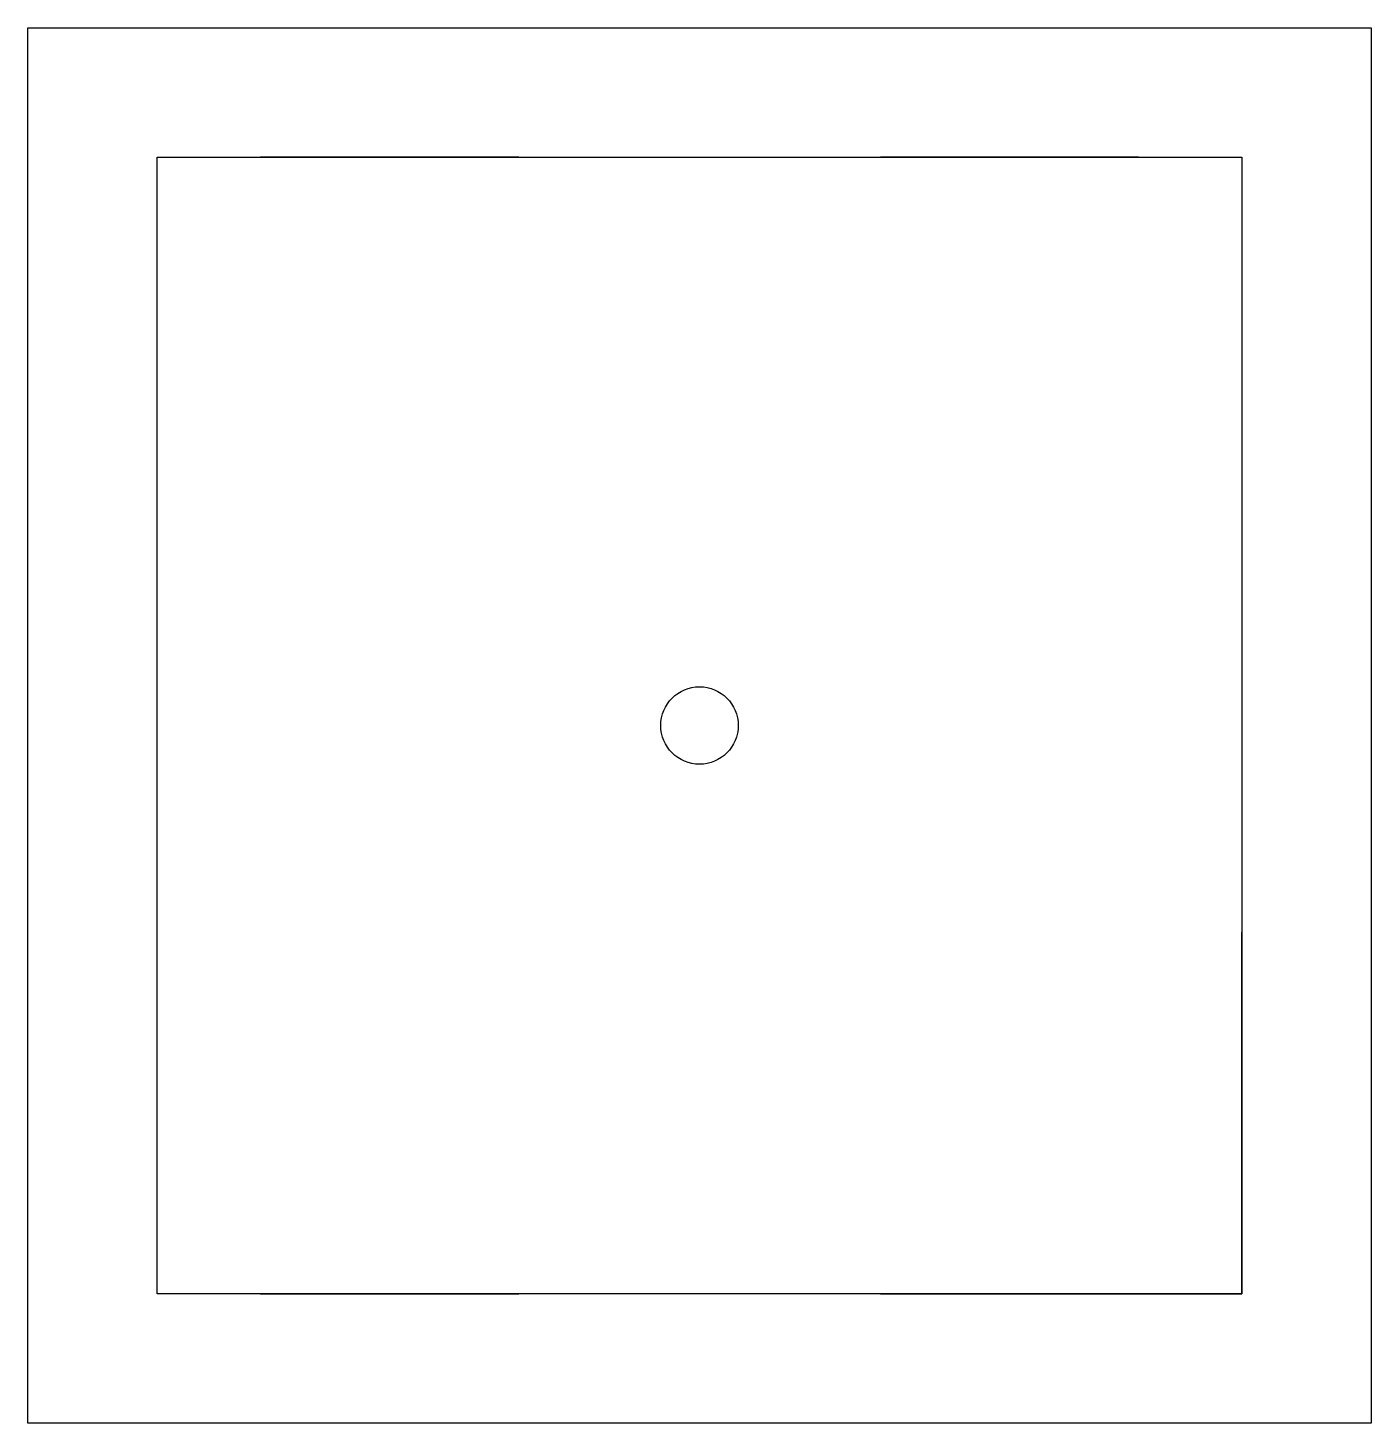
# Model space of a CAD drawing. Header units: millimetres. Extents: x -163 to 97, y -100 to 170.
import ezdxf

# ---------------------------------------------------------------- set-up
doc = ezdxf.new("R2010")
doc.units = ezdxf.units.MM

msp = doc.modelspace()

# ---------------------------------------------------------------- linework, layer by layer
for p, q in [((-68.14, 145.42), (-118.14, 145.42)), ((51.86, 145.42), (1.86, 145.42)), ((-138.14, 75.42), (-138.14, 125.42)), ((71.86, 125.42), (71.86, 75.42)), ((-138.14, -54.58), (-138.14, -4.58)), ((-118.14, -74.58), (-68.14, -74.58)), ((96.86, -89.58), (96.86, -99.58))]:
    msp.add_line(p, q)
for points in [[(96.86, -99.58), (-163.14, -99.58), (-163.14, 170.42), (96.86, 170.42)], [(-163.14, -99.58), (-163.14, 170.42), (96.86, 170.42), (96.86, -99.58)], [(71.86, -74.58), (-138.14, -74.58), (-138.14, 145.42), (71.86, 145.42)]]:
    msp.add_lwpolyline(points, close=True)
for points in [[(71.86, -74.58), (71.86, -54.58), (71.86, -4.58)], [(1.86, -74.58), (51.86, -74.58), (71.86, -74.58)]]:
    msp.add_lwpolyline(points)
msp.add_circle((-33.14, 35.42), 7.5)

doc.saveas('drawing.dxf')
